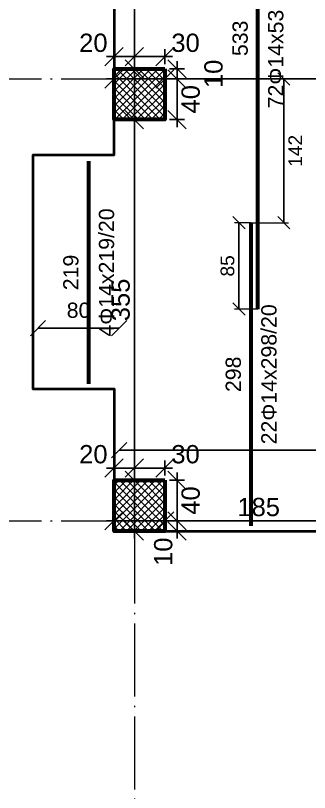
# Model space of a CAD drawing. Header units: millimetres. Extents: x -404 to 6018, y -5139 to 7890.
# Drawn here: x 4133 to 4422, y -2897 to -2133 of the extents above; entities that cross this region are included whole.
import ezdxf
from ezdxf.enums import TextEntityAlignment as Align

# ---------------------------------------------------------------- set-up
doc = ezdxf.new("R2010")
doc.units = ezdxf.units.MM
doc.linetypes.add('ZWCAD_ISO04W100', pattern=[30.5, 24, -3, 0.5, -3])
for name, color, linetype, lineweight in [('AXIS LINES', 255, 'ZWCAD_ISO04W100', 13), ('COLUMN', 140, 'Continuous', 53), ('SLAB', 3, 'Continuous', 35)]:
    doc.layers.add(name, color=color, linetype=linetype, lineweight=lineweight)
for name, color, linetype in [('FW_COLUMN_HATCH', 8, 'Continuous'), ('FW_DIM', 7, 'Continuous'), ('REB_TOP_MESH_Y', 5, 'Continuous'), ('REB_TOP_MESH_Y_AXDIM', 5, 'Continuous'), ('REB_TOP_MESH_Y_LAP', 5, 'Continuous'), ('REB_TOP_MESH_Y_RANGE', 5, 'Continuous'), ('REB_TOP_MESH_Y_TEXT', 5, 'Continuous')]:
    doc.layers.add(name, color=color, linetype=linetype)
doc.styles.add('REBAR_TXT', font='arial.ttf')
doc.styles.get("Standard").update_dxf_attribs({"font": 'arial.ttf'})
doc.dimstyles.new('FW_DIM', dxfattribs={"dimtxt": 18, "dimasz": 9, "dimexe": 7.5, "dimexo": 4.5, "dimgap": 4.5, "dimtad": 1, "dimdec": 0, "dimtxsty": 'Standard', "dimtsz": 9, "dimcen": 2.5, "dimdle": 7.5, "dimclrd": 256, "dimclre": 256, "dimclrt": 7, "dimazin": 3, "dimtfac": 1, "dimtmove": 2, "dimatfit": 3})
doc.dimstyles.new('REBAR LAP', dxfattribs={"dimtxt": 13.5, "dimasz": 2.5, "dimexe": 4.5, "dimexo": 0, "dimgap": 4.5, "dimtad": 1, "dimdec": 0, "dimtxsty": 'Standard', "dimtsz": 6, "dimcen": 2.5, "dimclrd": 6, "dimclre": 6, "dimclrt": 7, "dimazin": 3, "dimtfac": 1, "dimtmove": 2, "dimatfit": 3, "dimlwd": 25, "dimlwe": 18})
doc.dimstyles.new('REBAR M-200', dxfattribs={"dimtxt": 15, "dimasz": 15, "dimexe": 25, "dimexo": 12.5, "dimgap": 10, "dimtad": 1, "dimdec": 0, "dimtxsty": 'Standard', "dimblk": 'NONE', "dimcen": 50, "dimse1": 1, "dimse2": 1, "dimclrd": 6, "dimclre": 6, "dimclrt": 7, "dimazin": 3, "dimtfac": 1, "dimtmove": 2, "dimatfit": 3, "dimldrblk": 'NONE', "dimlwd": 53})
doc.dimstyles.new('REBAR RANGE', dxfattribs={"dimtxt": 15, "dimasz": 2.5, "dimexe": 0, "dimexo": 0, "dimgap": 10, "dimtad": 1, "dimdec": 0, "dimtxsty": 'Standard', "dimtsz": 7.5, "dimcen": 2.5, "dimse1": 1, "dimse2": 1, "dimclrd": 6, "dimclre": 6, "dimclrt": 7, "dimazin": 3, "dimtfac": 1, "dimtmove": 2, "dimatfit": 3, "dimlwd": 25})

# ---------------------------------------------------------------- blocks, each defined once
blk = doc.blocks.new('*D1494')
at = {"color": 6, "lineweight": 53}
blk.add_line((4364.99, -2635.11), (4364.99, -2336.61), dxfattribs=at)
at = {"layer": 'Defpoints'}
for p in [(4364.99, -2336.61), (4364.99, -2635.11), (4364.99, -2635.11)]:
    blk.add_point(p, dxfattribs=at)
at = {"layer": 'REB_TOP_MESH_Y', "color": 7, "insert": (4347.49, -2485.86), "char_height": 15, "attachment_point": 5, "rotation": 90}
blk.add_mtext('298', dxfattribs=at)
blk = doc.blocks.new('_NONE')
blk = doc.blocks.new('*D1495')
at = {"color": 6, "lineweight": 53}
blk.add_line((4371.74, -2421.61), (4371.74, -1888.61), dxfattribs=at)
at = {"layer": 'Defpoints'}
for p in [(4371.74, -1888.61), (4371.74, -2421.61), (4371.74, -2421.61)]:
    blk.add_point(p, dxfattribs=at)
at = {"layer": 'REB_TOP_MESH_Y', "color": 7, "insert": (4354.24, -2155.11), "char_height": 15, "attachment_point": 5, "rotation": 90}
blk.add_mtext('533', dxfattribs=at)
blk = doc.blocks.new('_Oblique')
at = {"color": 0, "linetype": 'ByBlock', "lineweight": -2}
blk.add_line((-0.5, -0.5), (0.5, 0.5), dxfattribs=at)
blk = doc.blocks.new('*D1497')
at = {"color": 6, "lineweight": 18}
for p, q in [((4364.99, -2336.61), (4348.49, -2336.61)), ((4371.74, -2421.61), (4348.49, -2421.61))]:
    blk.add_line(p, q, dxfattribs=at)
at = {"color": 6, "lineweight": 25}
blk.add_line((4352.99, -2421.61), (4352.99, -2336.61), dxfattribs=at)
at = {"layer": 'Defpoints'}
for p in [(4364.99, -2336.61), (4352.99, -2421.61), (4371.74, -2421.61)]:
    blk.add_point(p, dxfattribs=at)
at = {"layer": 'REB_TOP_MESH_Y_LAP', "color": 6, "xscale": 12, "yscale": 12, "rotation": 90}
for p in [(4352.99, -2336.61), (4352.99, -2421.61)]:
    blk.add_blockref('_OBLIQUE', p, dxfattribs=at)
at = {"layer": 'REB_TOP_MESH_Y_LAP', "color": 7, "insert": (4341.74, -2379.11), "char_height": 13.5, "attachment_point": 5, "rotation": 90}
blk.add_mtext('85', dxfattribs=at)
blk = doc.blocks.new('*D1498')
at = {"color": 6, "lineweight": 18}
for p, q in [((4364.99, -2195.11), (4401.74, -2195.11)), ((4364.99, -2336.61), (4401.74, -2336.61))]:
    blk.add_line(p, q, dxfattribs=at)
at = {"color": 6, "lineweight": 25}
blk.add_line((4397.24, -2195.11), (4397.24, -2336.61), dxfattribs=at)
at = {"layer": 'Defpoints'}
for p in [(4364.99, -2195.11), (4397.24, -2195.11), (4364.99, -2336.61)]:
    blk.add_point(p, dxfattribs=at)
at = {"layer": 'REB_TOP_MESH_Y_AXDIM', "color": 6, "xscale": 12, "yscale": 12, "rotation": 90}
for p in [(4397.24, -2195.11), (4397.24, -2336.61)]:
    blk.add_blockref('_OBLIQUE', p, dxfattribs=at)
at = {"layer": 'REB_TOP_MESH_Y_AXDIM', "color": 7, "insert": (4408.49, -2265.86), "char_height": 13.5, "attachment_point": 5, "rotation": 90}
blk.add_mtext('142', dxfattribs=at)
blk = doc.blocks.new('*D1652')
at = {"color": 6, "lineweight": 25}
blk.add_line((4234.99, -2560.49), (4674.99, -2560.49), dxfattribs=at)
at = {"layer": 'Defpoints'}
for p in [(4234.99, -2560.49), (4234.99, -2560.49), (4674.99, -2560.49)]:
    blk.add_point(p, dxfattribs=at)
at = {"layer": 'REB_TOP_MESH_Y_RANGE', "color": 6, "xscale": 15, "yscale": 15}
for p in [(4234.99, -2560.49), (4674.99, -2560.49)]:
    blk.add_blockref('_OBLIQUE', p, dxfattribs=at)
at = {"layer": 'REB_TOP_MESH_Y_RANGE', "color": 7, "insert": (4454.99, -2542.99), "char_height": 15, "attachment_point": 5}
blk.add_mtext('440', dxfattribs=at)
blk = doc.blocks.new('*D1663')
at = {"color": 6, "lineweight": 25}
blk.add_line((4154.99, -2440.36), (4234.99, -2440.36), dxfattribs=at)
at = {"layer": 'Defpoints'}
for p in [(4154.99, -2440.36), (4154.99, -2440.36), (4234.99, -2440.36)]:
    blk.add_point(p, dxfattribs=at)
at = {"layer": 'REB_TOP_MESH_Y_RANGE', "color": 6, "xscale": 15, "yscale": 15}
for p in [(4154.99, -2440.36), (4234.99, -2440.36)]:
    blk.add_blockref('_OBLIQUE', p, dxfattribs=at)
at = {"layer": 'REB_TOP_MESH_Y_RANGE', "color": 7, "insert": (4194.99, -2422.86), "char_height": 15, "attachment_point": 5}
blk.add_mtext('80', dxfattribs=at)
blk = doc.blocks.new('*D1664')
at = {"color": 6, "lineweight": 53}
blk.add_line((4204.99, -2495.11), (4204.99, -2276.11), dxfattribs=at)
at = {"layer": 'Defpoints'}
for p in [(4204.99, -2276.11), (4204.99, -2495.11), (4204.99, -2495.11)]:
    blk.add_point(p, dxfattribs=at)
at = {"layer": 'REB_TOP_MESH_Y', "color": 7, "insert": (4187.49, -2385.61), "char_height": 15, "attachment_point": 5, "rotation": 90}
blk.add_mtext('219', dxfattribs=at)
blk = doc.blocks.new('*D1710')
for p, q in [((4229.99, -2180.61), (4229.99, -2165.61)), ((4249.99, -2180.61), (4249.99, -2165.61)), ((4222.49, -2173.11), (4257.49, -2173.11))]:
    blk.add_line(p, q)
at = {"layer": 'Defpoints'}
for p in [(4229.99, -2173.11), (4229.99, -2185.11), (4249.99, -2185.11)]:
    blk.add_point(p, dxfattribs=at)
at = {"layer": 'FW_DIM', "xscale": 18, "yscale": 18}
for p in [(4229.99, -2173.11), (4249.99, -2173.11)]:
    blk.add_blockref('_OBLIQUE', p, dxfattribs=at)
at = {"layer": 'FW_DIM', "color": 7, "insert": (4209.59, -2159.61), "char_height": 18, "attachment_point": 5}
blk.add_mtext('20', dxfattribs=at)
blk = doc.blocks.new('*D1711')
for p, q in [((4249.99, -2180.61), (4249.99, -2165.61)), ((4279.99, -2180.61), (4279.99, -2165.61)), ((4242.49, -2173.11), (4287.49, -2173.11))]:
    blk.add_line(p, q)
at = {"layer": 'Defpoints'}
for p in [(4249.99, -2173.11), (4249.99, -2185.11), (4279.99, -2185.11)]:
    blk.add_point(p, dxfattribs=at)
at = {"layer": 'FW_DIM', "xscale": 18, "yscale": 18}
for p in [(4249.99, -2173.11), (4279.99, -2173.11)]:
    blk.add_blockref('_OBLIQUE', p, dxfattribs=at)
at = {"layer": 'FW_DIM', "color": 7, "insert": (4300.39, -2159.61), "char_height": 18, "attachment_point": 5}
blk.add_mtext('30', dxfattribs=at)
blk = doc.blocks.new('*D1712')
for p, q in [((4291.99, -2242.61), (4291.99, -2187.61)), ((4284.49, -2195.11), (4299.49, -2195.11)), ((4284.49, -2235.11), (4299.49, -2235.11))]:
    blk.add_line(p, q)
at = {"layer": 'Defpoints'}
for p in [(4279.99, -2195.11), (4279.99, -2235.11), (4291.99, -2235.11)]:
    blk.add_point(p, dxfattribs=at)
at = {"layer": 'FW_DIM', "xscale": 18, "yscale": 18, "rotation": 90}
for p in [(4291.99, -2195.11), (4291.99, -2235.11)]:
    blk.add_blockref('_OBLIQUE', p, dxfattribs=at)
at = {"layer": 'FW_DIM', "color": 7, "insert": (4305.49, -2215.11), "char_height": 18, "attachment_point": 5, "rotation": 90}
blk.add_mtext('40', dxfattribs=at)
blk = doc.blocks.new('*D1713')
for p, q in [((4291.99, -2202.61), (4291.99, -2177.61)), ((4284.49, -2185.11), (4299.49, -2185.11)), ((4284.49, -2195.11), (4299.49, -2195.11))]:
    blk.add_line(p, q)
at = {"layer": 'Defpoints'}
for p in [(4279.99, -2185.11), (4279.99, -2195.11), (4291.99, -2195.11)]:
    blk.add_point(p, dxfattribs=at)
at = {"layer": 'FW_DIM', "xscale": 18, "yscale": 18, "rotation": 90}
for p in [(4291.99, -2185.11), (4291.99, -2195.11)]:
    blk.add_blockref('_OBLIQUE', p, dxfattribs=at)
at = {"layer": 'FW_DIM', "color": 7, "insert": (4327.99, -2190.11), "char_height": 18, "attachment_point": 5, "rotation": 90}
blk.add_mtext('10', dxfattribs=at)
blk = doc.blocks.new('*D1722')
for p, q in [((4229.99, -2585.61), (4229.99, -2570.61)), ((4249.99, -2585.61), (4249.99, -2570.61)), ((4222.49, -2578.11), (4257.49, -2578.11))]:
    blk.add_line(p, q)
at = {"layer": 'Defpoints'}
for p in [(4229.99, -2578.11), (4229.99, -2590.11), (4249.99, -2590.11)]:
    blk.add_point(p, dxfattribs=at)
at = {"layer": 'FW_DIM', "xscale": 18, "yscale": 18}
for p in [(4229.99, -2578.11), (4249.99, -2578.11)]:
    blk.add_blockref('_OBLIQUE', p, dxfattribs=at)
at = {"layer": 'FW_DIM', "color": 7, "insert": (4209.59, -2564.61), "char_height": 18, "attachment_point": 5}
blk.add_mtext('20', dxfattribs=at)
blk = doc.blocks.new('*D1723')
for p, q in [((4249.99, -2585.61), (4249.99, -2570.61)), ((4279.99, -2585.61), (4279.99, -2570.61)), ((4242.49, -2578.11), (4287.49, -2578.11))]:
    blk.add_line(p, q)
at = {"layer": 'Defpoints'}
for p in [(4249.99, -2578.11), (4249.99, -2590.11), (4279.99, -2590.11)]:
    blk.add_point(p, dxfattribs=at)
at = {"layer": 'FW_DIM', "xscale": 18, "yscale": 18}
for p in [(4249.99, -2578.11), (4279.99, -2578.11)]:
    blk.add_blockref('_OBLIQUE', p, dxfattribs=at)
at = {"layer": 'FW_DIM', "color": 7, "insert": (4300.39, -2564.61), "char_height": 18, "attachment_point": 5}
blk.add_mtext('30', dxfattribs=at)
blk = doc.blocks.new('*D1724')
for p, q in [((4291.99, -2647.61), (4291.99, -2622.61)), ((4284.49, -2630.11), (4299.49, -2630.11)), ((4284.49, -2640.11), (4299.49, -2640.11))]:
    blk.add_line(p, q)
at = {"layer": 'Defpoints'}
for p in [(4279.99, -2630.11), (4279.99, -2640.11), (4291.99, -2640.11)]:
    blk.add_point(p, dxfattribs=at)
at = {"layer": 'FW_DIM', "xscale": 18, "yscale": 18, "rotation": 90}
for p in [(4291.99, -2630.11), (4291.99, -2640.11)]:
    blk.add_blockref('_OBLIQUE', p, dxfattribs=at)
at = {"layer": 'FW_DIM', "color": 7, "insert": (4278.49, -2660.51), "char_height": 18, "attachment_point": 5, "rotation": 90}
blk.add_mtext('10', dxfattribs=at)
blk = doc.blocks.new('*D1725')
for p, q in [((4291.99, -2637.61), (4291.99, -2582.61)), ((4284.49, -2590.11), (4299.49, -2590.11)), ((4284.49, -2630.11), (4299.49, -2630.11))]:
    blk.add_line(p, q)
at = {"layer": 'Defpoints'}
for p in [(4279.99, -2590.11), (4279.99, -2630.11), (4291.99, -2630.11)]:
    blk.add_point(p, dxfattribs=at)
at = {"layer": 'FW_DIM', "xscale": 18, "yscale": 18, "rotation": 90}
for p in [(4291.99, -2590.11), (4291.99, -2630.11)]:
    blk.add_blockref('_OBLIQUE', p, dxfattribs=at)
at = {"layer": 'FW_DIM', "color": 7, "insert": (4305.49, -2610.11), "char_height": 18, "attachment_point": 5, "rotation": 90}
blk.add_mtext('40', dxfattribs=at)
blk = doc.blocks.new('*D1777')
for p, q in [((4229.99, -2625.61), (4229.99, -2622.61)), ((4279.99, -2625.61), (4279.99, -2622.61)), ((4222.49, -2630.11), (4287.49, -2630.11))]:
    blk.add_line(p, q)
at = {"layer": 'Defpoints'}
for p in [(4229.99, -2630.11), (4229.99, -2630.11), (4279.99, -2630.11)]:
    blk.add_point(p, dxfattribs=at)
at = {"layer": 'FW_DIM', "xscale": 18, "yscale": 18}
for p in [(4229.99, -2630.11), (4279.99, -2630.11)]:
    blk.add_blockref('_OBLIQUE', p, dxfattribs=at)
blk = doc.blocks.new('*D1785')
for p, q in [((4229.93, -2190.61), (4229.93, -2187.61)), ((4279.99, -2190.61), (4279.99, -2187.61)), ((4222.43, -2195.11), (4287.49, -2195.11))]:
    blk.add_line(p, q)
at = {"layer": 'Defpoints'}
for p in [(4229.93, -2195.11), (4229.93, -2195.11), (4279.99, -2195.11)]:
    blk.add_point(p, dxfattribs=at)
at = {"layer": 'FW_DIM', "xscale": 18, "yscale": 18}
for p in [(4229.93, -2195.11), (4279.99, -2195.11)]:
    blk.add_blockref('_OBLIQUE', p, dxfattribs=at)
blk = doc.blocks.new('*D1807')
for p, q in [((4249.99, -2647.61), (4249.99, -2582.61)), ((4245.49, -2590.11), (4242.49, -2590.11)), ((4245.49, -2640.11), (4242.49, -2640.11))]:
    blk.add_line(p, q)
at = {"layer": 'Defpoints'}
for p in [(4249.99, -2590.11), (4249.99, -2640.11), (4249.99, -2640.11)]:
    blk.add_point(p, dxfattribs=at)
at = {"layer": 'FW_DIM', "xscale": 18, "yscale": 18, "rotation": 90}
for p in [(4249.99, -2590.11), (4249.99, -2640.11)]:
    blk.add_blockref('_OBLIQUE', p, dxfattribs=at)
blk = doc.blocks.new('*D1809')
for p, q in [((4249.99, -2242.61), (4249.99, -2177.61)), ((4245.49, -2185.11), (4242.49, -2185.11)), ((4245.49, -2235.11), (4242.49, -2235.11))]:
    blk.add_line(p, q)
at = {"layer": 'Defpoints'}
for p in [(4249.99, -2185.11), (4249.99, -2235.11), (4249.99, -2235.11)]:
    blk.add_point(p, dxfattribs=at)
at = {"layer": 'FW_DIM', "xscale": 18, "yscale": 18, "rotation": 90}
for p in [(4249.99, -2185.11), (4249.99, -2235.11)]:
    blk.add_blockref('_OBLIQUE', p, dxfattribs=at)

msp = doc.modelspace()

# ---------------------------------------------------------------- hatches: boundary and pattern name
at = {"layer": 'FW_COLUMN_HATCH'}
h = msp.add_hatch(dxfattribs=at)
h.set_pattern_fill('ANSI37', scale=1.6)
h.paths.add_polyline_path([(4279.99, -2185.11), (4279.99, -2235.11), (4229.99, -2235.11), (4229.99, -2185.11), (4279.99, -2185.11), (4279.99, -2185.11)])
h = msp.add_hatch(dxfattribs=at)
h.set_pattern_fill('ANSI37', scale=1.6)
h.paths.add_polyline_path([(4279.99, -2590.11), (4279.99, -2640.11), (4229.99, -2640.11), (4229.99, -2590.11), (4279.99, -2590.11), (4279.99, -2590.11)])

# ---------------------------------------------------------------- linework, layer by layer
at = {"layer": 'AXIS LINES', "color": 0, "ltscale": 3}
for points in [[(4249.99, -1450.07), (4249.99, -4990.18)], [(3537.41, -2195.11), (5952.4, -2195.11)], [(3537.41, -2630.11), (5952.4, -2630.11)]]:
    msp.add_lwpolyline(points, dxfattribs=at)
at = {"layer": 'COLUMN', "ltscale": 0.08}
for points in [[(4279.99, -2185.11), (4279.99, -2235.11), (4229.99, -2235.11), (4229.99, -2185.11), (4279.99, -2185.11)], [(4279.99, -2590.11), (4279.99, -2640.11), (4229.99, -2640.11), (4229.99, -2590.11), (4279.99, -2590.11)]]:
    msp.add_lwpolyline(points, dxfattribs=at)
at = {"layer": 'SLAB', "ltscale": 0.08}
msp.add_lwpolyline([(5599.99, -3210.21), (5599.89, -2690.09), (5499.89, -2690.11), (5499.89, -2640.11), (5669.99, -2640.11), (5669.99, -1730.11), (5034.99, -1730.11), (5034.99, -1650.01), (4804.99, -1650.01), (4805.09, -1729.39), (4229.99, -1730.11), (4229.99, -1870.21), (4149.99, -1870.21), (4149.89, -2100.08), (4229.99, -2100.11), (4229.89, -2270.11), (4149.99, -2270.21), (4149.89, -2500.11), (4229.99, -2500.11), (4229.99, -2640.11), (4464.89, -2640.11), (4464.89, -3100.11)], dxfattribs=at)

# ---------------------------------------------------------------- texts
at = {"layer": 'REB_TOP_MESH_Y_TEXT', "color": 7, "style": 'REBAR_TXT'}
for s, p in [('72Φ14x533/20', (4381.74, -2155.11)), ('4Φ14x219/20', (4214.99, -2385.61)), ('22Φ14x298/20', (4374.99, -2485.86))]:
    msp.add_text(s, height=15, rotation=90, dxfattribs=at).set_placement(p, align=Align.TOP_CENTER)

# ---------------------------------------------------------------- dimensions: what is measured, and where the dimension line sits
at = {"layer": 'FW_DIM'}
for base, p1, p2, location, text in [((4249.99, -2185.11), (4249.99, -2185.11), (4249.99, -1770.11), (4236.49, -1977.61), '415'), ((4249.99, -2590.11), (4249.99, -2590.11), (4249.99, -2235.11), (4236.49, -2412.61), '355')]:
    msp.add_linear_dim(base=base, p1=p1, p2=p2, angle=90, location=location, text=text, dimstyle='FW_DIM', override={"dimtmove": 2}, dxfattribs=at).render()
for base, p1, p2, text, picture, middle in [((4229.99, -2173.11), (4229.99, -2185.11), (4249.99, -2185.11), '20', '*D1710', (4209.59, -2159.61)), ((4249.99, -2173.11), (4249.99, -2185.11), (4279.99, -2185.11), '30', '*D1711', (4300.39, -2159.61)), ((4229.93, -2195.11), (4229.93, -2195.11), (4279.99, -2195.11), ' ', '*D1785', (4254.96, -2195.11)), ((4229.99, -2578.11), (4229.99, -2590.11), (4249.99, -2590.11), '20', '*D1722', (4209.59, -2564.61)), ((4249.99, -2578.11), (4249.99, -2590.11), (4279.99, -2590.11), '30', '*D1723', (4300.39, -2564.61)), ((4229.99, -2630.11), (4229.99, -2630.11), (4279.99, -2630.11), ' ', '*D1777', (4254.99, -2630.11))]:
    dim = msp.add_linear_dim(base=base, p1=p1, p2=p2, text=text, dimstyle='FW_DIM', override={"dimtmove": 2}, dxfattribs=at)
    dim.commit()
    dim.dimension.update_dxf_attribs({"geometry": picture, "text_midpoint": middle, "dimtype": 160})
for base, p1, p2, location, text in [((4279.99, -2195.11), (4279.99, -2195.11), (4794.99, -2195.11), (4537.49, -2181.61), '515'), ((4279.99, -2630.11), (4279.99, -2630.11), (4464.89, -2630.11), (4372.44, -2616.61), '185')]:
    msp.add_linear_dim(base=base, p1=p1, p2=p2, location=location, text=text, dimstyle='FW_DIM', override={"dimtmove": 2}, dxfattribs=at).render()
for base, p1, p2, text, picture, middle in [((4249.99, -2235.11), (4249.99, -2235.11), (4249.99, -2185.11), ' ', '*D1809', (4249.99, -2210.11)), ((4291.99, -2195.11), (4279.99, -2195.11), (4279.99, -2185.11), '10', '*D1713', (4327.99, -2190.11)), ((4291.99, -2235.11), (4279.99, -2235.11), (4279.99, -2195.11), '40', '*D1712', (4305.49, -2215.11)), ((4249.99, -2640.11), (4249.99, -2640.11), (4249.99, -2590.11), ' ', '*D1807', (4249.99, -2615.11)), ((4291.99, -2630.11), (4279.99, -2630.11), (4279.99, -2590.11), '40', '*D1725', (4305.49, -2610.11)), ((4291.99, -2640.11), (4279.99, -2640.11), (4279.99, -2630.11), '10', '*D1724', (4278.49, -2660.51))]:
    dim = msp.add_linear_dim(base=base, p1=p1, p2=p2, angle=90, text=text, dimstyle='FW_DIM', override={"dimtmove": 2}, dxfattribs=at)
    dim.commit()
    dim.dimension.update_dxf_attribs({"geometry": picture, "text_midpoint": middle, "dimtype": 160})
at = {"layer": 'REB_TOP_MESH_Y'}
for base, p1, p2, picture, middle in [((4371.74, -2421.61), (4371.74, -2421.61), (4371.74, -1888.61), '*D1495', (4354.24, -2155.11)), ((4204.99, -2495.11), (4204.99, -2495.11), (4204.99, -2276.11), '*D1664', (4187.49, -2385.61)), ((4364.98693601, -2635.11172782), (4364.98693601, -2635.11172782), (4364.98693601, -2336.61172782), '*D1494', (4347.48693601, -2485.86172782))]:
    dim = msp.add_linear_dim(base=base, p1=p1, p2=p2, angle=90, dimstyle='REBAR M-200', dxfattribs=at)
    dim.commit()
    dim.dimension.update_dxf_attribs({"geometry": picture, "text_midpoint": middle})
at = {"layer": 'REB_TOP_MESH_Y_AXDIM'}
dim = msp.add_linear_dim(base=(4397.23693601, -2195.11172782), p1=(4364.98693601, -2195.11172782), p2=(4364.98693601, -2336.61172782), angle=90, dimstyle='REBAR LAP', dxfattribs=at)
dim.commit()
dim.dimension.update_dxf_attribs({"geometry": '*D1498', "text_midpoint": (4408.48693601, -2265.86172782)})
at = {"layer": 'REB_TOP_MESH_Y_LAP'}
dim = msp.add_linear_dim(base=(4352.99, -2421.61), p1=(4371.74, -2421.61), p2=(4364.99, -2336.61), angle=90, dimstyle='REBAR LAP', dxfattribs=at)
dim.commit()
dim.dimension.update_dxf_attribs({"geometry": '*D1497', "text_midpoint": (4341.74, -2379.11)})
at = {"layer": 'REB_TOP_MESH_Y_RANGE'}
for base, p1, p2, picture, middle in [((4154.99, -2440.36), (4154.99, -2440.36), (4234.99, -2440.36), '*D1663', (4194.99, -2422.86)), ((4234.99, -2560.49), (4234.99, -2560.49), (4674.99, -2560.49), '*D1652', (4454.99, -2542.99))]:
    dim = msp.add_linear_dim(base=base, p1=p1, p2=p2, dimstyle='REBAR RANGE', dxfattribs=at)
    dim.commit()
    dim.dimension.update_dxf_attribs({"geometry": picture, "text_midpoint": middle})

doc.saveas('drawing.dxf')
